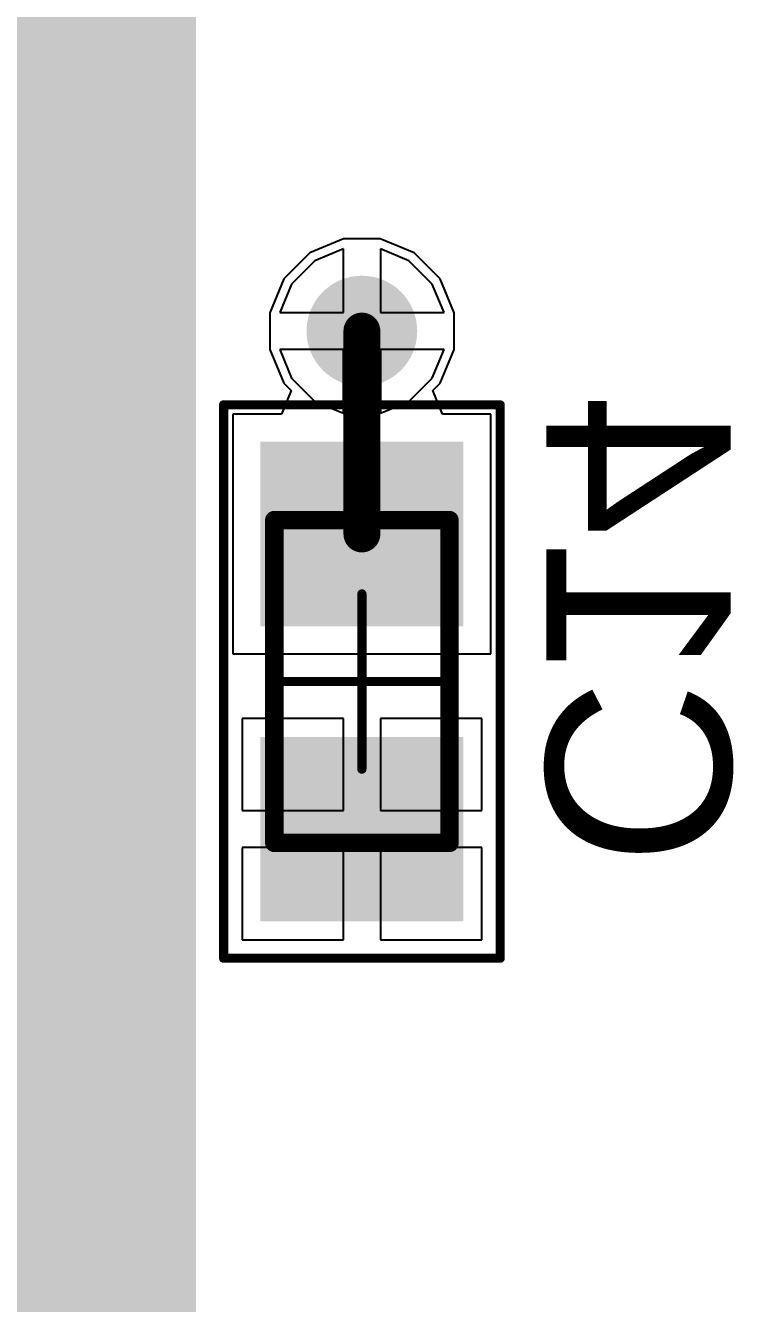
# Model space of a CAD drawing. Header units: inches. Extents: x -5 to 179, y -47 to 8.
# Drawn here: x 59.18 to 63.01, y -26.87 to -19.94 of the extents above; entities that cross this region are included whole.
import ezdxf

# ---------------------------------------------------------------- set-up
doc = ezdxf.new("R2010")
doc.units = ezdxf.units.IN
for name, color, linetype in [('Bottom 3D Body', 56, 'Continuous'), ('Bottom Courtyard', 56, 'Continuous'), ('Bottom Layer', 5, 'Continuous'), ('Bottom Overlay', 54, 'Continuous'), ('Bottom Paste', 16, 'Continuous'), ('Bottom Solder', 6, 'Continuous'), ('Top Layer', 1, 'Continuous'), ('Via Holes', 16, 'Continuous')]:
    doc.layers.add(name, color=color, linetype=linetype)
doc.styles.add('Arial', font='', dxfattribs={"height": 0.2})
doc.styles.get('Arial').set_extended_font_data('Arial')

# ---------------------------------------------------------------- blocks, each defined once
blk = doc.blocks.new('CAPC0603_1608_55_N_B_1004')
at = {"layer": 'Bottom Layer'}
for points in [[(-0.35, 0.5), (-0.35, -0.5), (-1.25, -0.5), (-1.25, 0.5)], [(1.25, 0.5), (1.25, -0.5), (0.35, -0.5), (0.35, 0.5)]]:
    blk.add_hatch(color=5, dxfattribs=at).paths.add_polyline_path(points)
at = {"layer": 'Bottom Paste'}
for points in [[(-0.35, 0.5), (-0.35, -0.5), (-1.25, -0.5), (-1.25, 0.5)], [(1.25, 0.5), (1.25, -0.5), (0.35, -0.5), (0.35, 0.5)]]:
    blk.add_hatch(color=16, dxfattribs=at).paths.add_polyline_path(points)
at = {"layer": 'Bottom Solder'}
for points in [[(-0.3, 0.55), (-0.3, -0.55), (-1.3, -0.55), (-1.3, 0.55)], [(1.3, 0.55), (1.3, -0.55), (0.3, -0.55), (0.3, 0.55)]]:
    blk.add_hatch(color=6, dxfattribs=at).paths.add_polyline_path(points)
at = {"layer": 'Bottom 3D Body'}
for points in [[(-0.875, 0.475, 0.1, 0.1, 0), (0.875, 0.475, 0.1, 0.1, 0)], [(-0.875, 0.475, 0.1, 0.1, 0), (-0.875, -0.475, 0.1, 0.1, 0)], [(0.875, 0.475, 0.1, 0.1, 0), (0.875, -0.475, 0.1, 0.1, 0)], [(-0.875, -0.475, 0.1, 0.1, 0), (0.875, -0.475, 0.1, 0.1, 0)]]:
    blk.add_lwpolyline(points, format="xyseb", dxfattribs=at)
for points in [[(-0.9, 0.475, 0.05, 0.05, 1), (-0.85, 0.475, 0.05, 0.05, 1)], [(-0.9, 0.475, 0.05, 0.05, 1), (-0.85, 0.475, 0.05, 0.05, 1)], [(0.85, 0.475, 0.05, 0.05, 1), (0.9, 0.475, 0.05, 0.05, 1)], [(0.85, 0.475, 0.05, 0.05, 1), (0.9, 0.475, 0.05, 0.05, 1)], [(-0.9, -0.475, 0.05, 0.05, 1), (-0.85, -0.475, 0.05, 0.05, 1)], [(-0.9, -0.475, 0.05, 0.05, 1), (-0.85, -0.475, 0.05, 0.05, 1)], [(0.85, -0.475, 0.05, 0.05, 1), (0.9, -0.475, 0.05, 0.05, 1)], [(0.85, -0.475, 0.05, 0.05, 1), (0.9, -0.475, 0.05, 0.05, 1)]]:
    blk.add_lwpolyline(points, format="xyseb", close=True, dxfattribs=at)
at = {"layer": 'Bottom Courtyard'}
for points in [[(-1.5, 0.75, 0.05, 0.05, 0), (-1.5, -0.75, 0.05, 0.05, 0)], [(-1.5, 0.75, 0.05, 0.05, 0), (1.5, 0.75, 0.05, 0.05, 0)], [(1.5, 0.75, 0.05, 0.05, 0), (1.5, -0.75, 0.05, 0.05, 0)], [(0, 0.475, 0.05, 0.05, 0), (0, -0.475, 0.05, 0.05, 0)], [(-0.475, 0, 0.05, 0.05, 0), (0.475, 0, 0.05, 0.05, 0)], [(-1.5, -0.75, 0.05, 0.05, 0), (1.5, -0.75, 0.05, 0.05, 0)]]:
    blk.add_lwpolyline(points, format="xyseb", dxfattribs=at)
for points in [[(-1.5125, 0.75, 0.025, 0.025, 1), (-1.4875, 0.75, 0.025, 0.025, 1)], [(-1.5125, 0.75, 0.025, 0.025, 1), (-1.4875, 0.75, 0.025, 0.025, 1)], [(1.4875, 0.75, 0.025, 0.025, 1), (1.5125, 0.75, 0.025, 0.025, 1)], [(1.4875, 0.75, 0.025, 0.025, 1), (1.5125, 0.75, 0.025, 0.025, 1)], [(-0.0125, 0.475, 0.025, 0.025, 1), (0.0125, 0.475, 0.025, 0.025, 1)], [(-0.4875, 0, 0.025, 0.025, 1), (-0.4625, 0, 0.025, 0.025, 1)], [(0.4625, 0, 0.025, 0.025, 1), (0.4875, 0, 0.025, 0.025, 1)], [(-0.0125, -0.475, 0.025, 0.025, 1), (0.0125, -0.475, 0.025, 0.025, 1)], [(-1.5125, -0.75, 0.025, 0.025, 1), (-1.4875, -0.75, 0.025, 0.025, 1)], [(-1.5125, -0.75, 0.025, 0.025, 1), (-1.4875, -0.75, 0.025, 0.025, 1)], [(1.4875, -0.75, 0.025, 0.025, 1), (1.5125, -0.75, 0.025, 0.025, 1)], [(1.4875, -0.75, 0.025, 0.025, 1), (1.5125, -0.75, 0.025, 0.025, 1)]]:
    blk.add_lwpolyline(points, format="xyseb", close=True, dxfattribs=at)

msp = doc.modelspace()

# ---------------------------------------------------------------- hatches: boundary and pattern name
at = {"layer": 'Bottom Layer'}
h = msp.add_hatch(color=5, dxfattribs=at)
edge = h.paths.add_edge_path()
edge.add_arc((61, -21.6), 0.3, 0, 360)
at = {"layer": 'Bottom Overlay'}
msp.add_hatch(color=54, dxfattribs=at).paths.add_polyline_path([(58.1, -34.1), (60.1, -34.1), (60.1, -13.3), (58.1, -13.3)])
at = {"layer": 'Top Layer'}
h = msp.add_hatch(color=1, dxfattribs=at)
edge = h.paths.add_edge_path()
edge.add_arc((61, -21.6), 0.3, 0, 360)
at = {"layer": 'Via Holes'}
h = msp.add_hatch(color=7, dxfattribs=at)
edge = h.paths.add_edge_path()
edge.add_arc((61, -21.6), 0.15, 0, 360)

# ---------------------------------------------------------------- linework, layer by layer
at = {"layer": 'Bottom Layer'}
for p, q in [((60.9005, -21.1), (60.7168, -21.1761)), ((61.0995, -21.1), (60.9005, -21.1)), ((61.2832, -21.1761), (61.0995, -21.1)), ((60.7168, -21.1761), (60.5761, -21.3168)), ((61.4239, -21.3168), (61.2832, -21.1761)), ((60.5761, -21.3168), (60.5, -21.5005)), ((61.5, -21.5005), (61.4239, -21.3168)), ((60.5, -21.5005), (60.5, -21.6995)), ((61.5, -21.6995), (61.5, -21.5005)), ((60.5, -21.6995), (60.5761, -21.8832)), ((61.4239, -21.8832), (61.5, -21.6995)), ((60.5761, -21.8832), (60.6159, -21.923)), ((61.3841, -21.923), (61.4239, -21.8832)), ((60.6159, -21.923), (60.5633, -22.05)), ((61.4367, -22.05), (61.3841, -21.923)), ((60.5633, -22.05), (60.3, -22.05)), ((60.3, -22.05), (60.3, -23.35)), ((61.7, -22.05), (61.4367, -22.05)), ((61.7, -23.35), (61.7, -22.05)), ((60.3, -23.35), (61.7, -23.35)), ((60.9, -23.7), (60.35, -23.7)), ((60.35, -23.7), (60.35, -24.2)), ((60.9, -24.2), (60.9, -23.7)), ((61.65, -23.7), (61.1, -23.7)), ((61.1, -23.7), (61.1, -24.2)), ((61.65, -24.2), (61.65, -23.7)), ((60.35, -24.2), (60.9, -24.2)), ((61.1, -24.2), (61.65, -24.2)), ((60.9, -24.4), (60.35, -24.4)), ((60.35, -24.4), (60.35, -24.9)), ((60.9, -24.9), (60.9, -24.4)), ((61.65, -24.4), (61.1, -24.4)), ((61.1, -24.4), (61.1, -24.9)), ((61.65, -24.9), (61.65, -24.4)), ((60.35, -24.9), (60.9, -24.9)), ((61.1, -24.9), (61.65, -24.9))]:
    msp.add_line(p, q, dxfattribs=at)
msp.add_lwpolyline([(61, -22.7, 0.2, 0.2, 0), (61, -21.6, 0.2, 0.2, 0)], format="xyseb", dxfattribs=at)
for points in [[(60.95, -21.6, 0.1, 0.1, 1), (61.05, -21.6, 0.1, 0.1, 1)], [(60.95, -22.7, 0.1, 0.1, 1), (61.05, -22.7, 0.1, 0.1, 1)]]:
    msp.add_lwpolyline(points, format="xyseb", close=True, dxfattribs=at)
at = {"layer": 'Top Layer'}
for p, q in [((60.9, -21.1543), (60.7451, -21.2185)), ((60.9, -21.5), (60.9, -21.1543)), ((61.2549, -21.2185), (61.1, -21.1543)), ((61.1, -21.1543), (61.1, -21.5)), ((60.7451, -21.2185), (60.6185, -21.3451)), ((61.3815, -21.3451), (61.2549, -21.2185)), ((60.6185, -21.3451), (60.5543, -21.5)), ((61.4457, -21.5), (61.3815, -21.3451)), ((60.5543, -21.5), (60.9, -21.5)), ((61.1, -21.5), (61.4457, -21.5)), ((60.9, -21.7), (60.5543, -21.7)), ((60.5543, -21.7), (60.6185, -21.8549)), ((60.9, -22.0457), (60.9, -21.7)), ((61.4457, -21.7), (61.1, -21.7)), ((61.1, -21.7), (61.1, -22.0457)), ((61.3815, -21.8549), (61.4457, -21.7)), ((60.6185, -21.8549), (60.7451, -21.9815)), ((61.2549, -21.9815), (61.3815, -21.8549)), ((60.7451, -21.9815), (60.9, -22.0457)), ((61.1, -22.0457), (61.2549, -21.9815))]:
    msp.add_line(p, q, dxfattribs=at)

# ---------------------------------------------------------------- block references
at = {"rotation": 90}
msp.add_blockref('CAPC0603_1608_55_N_B_1004', (61, -23.5), dxfattribs=at)

# ---------------------------------------------------------------- texts
at = {"layer": 'Bottom Overlay', "style": 'Arial', "text_generation_flag": 2}
msp.add_text('C14', height=1, rotation=270, dxfattribs=at).set_placement((62, -24.5))

doc.saveas('drawing.dxf')
